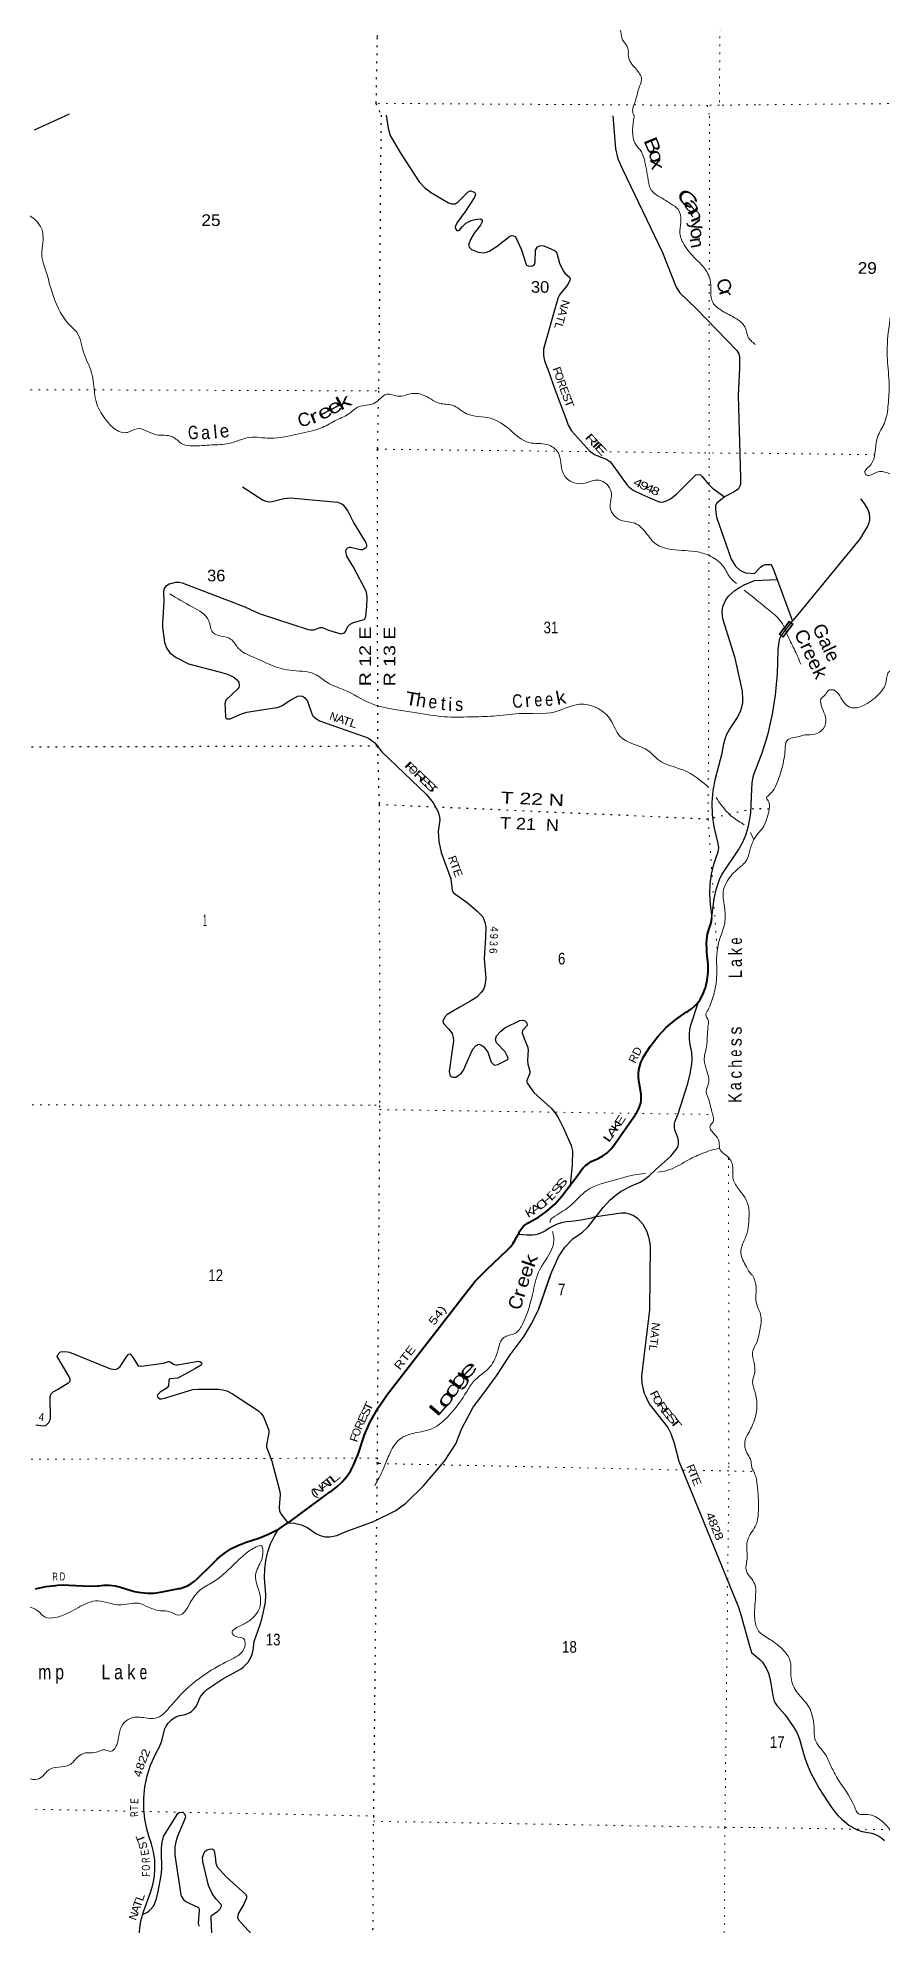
# Model space of a CAD drawing. Header units: feet. Extents: x -252966 to 4, y -183309 to 1368.
# Drawn here: x -73044 to -60389, y -72889 to -44590 of the extents above; entities that cross this region are included whole.
import ezdxf
from ezdxf.enums import TextEntityAlignment as Align

# ---------------------------------------------------------------- set-up
doc = ezdxf.new("R2010")
doc.units = ezdxf.units.FT
doc.header["$LTSCALE"] = 80
doc.header["$PDMODE"] = 32
doc.header["$PDSIZE"] = 40
doc.linetypes.add('DOTTED', pattern=[1.5, 0.3, -1.2])
for name, color, linetype, lineweight in [('26', 7, 'Continuous', 40), ('27', 7, 'Continuous', 13), ('29', 7, 'Continuous', 25), ('30', 7, 'Continuous', 35), ('31', 7, 'Continuous', 13), ('39', 7, 'Continuous', 13), ('41', 7, 'Continuous', 13), ('6', 7, 'DOTTED', 25), ('7', 7, 'DOTTED', 13)]:
    doc.layers.add(name, color=color, linetype=linetype, lineweight=lineweight)

msp = doc.modelspace()

# ---------------------------------------------------------------- linework, layer by layer
at = {"layer": '26'}
for points in [[(-63753.05, -59563.21), (-63624.27, -59427.9), (-63482.05, -59306.78), (-63327.95, -59201.2), (-63295.83, -59182.77), (-63246.15, -59148.38), (-63200.34, -59108.99), (-63158.89, -59065.03), (-63144.29, -59045.88), (-63122.27, -59016.97), (-63090.87, -58965.36), (-63065.03, -58910.74), (-63045.05, -58853.72), (-63039.44, -58834.56), (-63013.21, -58719.18), (-62999.19, -58601.69), (-62997.52, -58483.38), (-63014.75, -58306.83), (-63015.76, -58248.89), (-63019.78, -58176.15), (-63016.17, -58103.4), (-63004.97, -58031.42), (-62986.31, -57961), (-62970.53, -57917.08), (-62960.88, -57888.27), (-62947.72, -57834.97), (-62940.21, -57780.59)], [(-65846.09, -62534.21), (-65837.13, -62517.19), (-65823.17, -62487.54), (-65806.12, -62459.41), (-65786.23, -62433.2), (-65763.7, -62409.23), (-65738.8, -62387.73), (-65711.78, -62368.96), (-65682.95, -62353.12), (-65542.26, -62271.07), (-65415.36, -62181.01), (-65295.9, -62076.06), (-65188.06, -61959.21), (-64948.64, -61641.92), (-64913.84, -61590.43), (-64895.75, -61564.92), (-64864.59, -61528.17), (-64829.76, -61494.87), (-64791.64, -61465.4), (-64750.65, -61440.07), (-64707.23, -61419.17), (-64698.2, -61415.86), (-64634.21, -61387.98), (-64573.48, -61353.56), (-64516.69, -61312.99), (-64488.75, -61287.51), (-64450.57, -61246.04), (-64416.94, -61200.81), (-64085.27, -60731.6), (-64078.38, -60722.23), (-64054.69, -60685.08), (-64035.01, -60645.66), (-64019.56, -60604.4), (-64008.5, -60561.74), (-64001.97, -60518.17), (-64000.02, -60474.15), (-64002.69, -60430.17), (-64002.73, -60429.37), (-64030.68, -60254.77), (-64035.86, -60226.14), (-64041.31, -60171.27), (-64041, -60116.13), (-64034.93, -60061.33), (-64023.16, -60007.46), (-64005.82, -59955.12), (-63983.11, -59904.88), (-63964.81, -59870.39), (-63866.97, -59711.25), (-63753.05, -59563.21)], [(-69298.95, -66857.6), (-69289.27, -66851.16), (-69279.02, -66843.48), (-68654.69, -66387.27), (-68641.88, -66378.66), (-68560.01, -66316.19), (-68485.11, -66245.5), (-68418.02, -66167.37), (-68359.45, -66082.66), (-68310.07, -65992.29), (-68270.4, -65897.25), (-68244.29, -65825.44), (-68146.81, -65538.09), (-68065.34, -65348.97), (-67944.85, -65129.56), (-67802.09, -64923.95), (-66635.01, -63415.19), (-66488.19, -63233.24), (-66309.69, -63052.63), (-66107.48, -62862.66), (-66002.68, -62761.21), (-65995.75, -62754.62), (-65955.59, -62711.52), (-65920.15, -62664.45), (-65889.83, -62613.94), (-65850.41, -62542.4), (-65846.09, -62534.21)], [(-71886.52, -67800.63), (-71804.94, -67818.72), (-71725.7, -67845.25), (-71627.71, -67874.47), (-71594.74, -67883.3), (-71498.78, -67901.87), (-71401.4, -67910.3), (-71303.68, -67908.51), (-71206.68, -67896.52), (-70931.5, -67842.29), (-70911.9, -67837.81), (-70854.91, -67820.54), (-70800.03, -67797.39), (-70747.88, -67768.65), (-70699.02, -67734.6), (-70653.98, -67695.64), (-70431.5, -67475.63), (-70353.27, -67399.62), (-70314.26, -67363.53), (-70230.93, -67297.8), (-70141.18, -67241.13), (-70046.01, -67194.16), (-69946.44, -67157.4), (-69921.35, -67147.16), (-69732.5, -67083.17), (-69576.91, -67021.47), (-69438.76, -66949.16), (-69428.63, -66943.86), (-69298.95, -66857.6)], [(-73079.83, -67842.35), (-72924.2, -67811.4), (-72775.33, -67792.5), (-72748.7, -67789.12), (-72662.61, -67784.15), (-72576.48, -67788.21), (-72366.83, -67802.01), (-72261.23, -67806.59), (-72146.58, -67800.04), (-72136.29, -67798.43), (-72053.11, -67790.43), (-71969.55, -67791.16), (-71886.52, -67800.63)]]:
    msp.add_lwpolyline(points, dxfattribs=at)
at = {"layer": '29'}
for p, q in [((-62303.1, -52727.63), (-61962.46, -52711.36)), ((-62789.42, -55315.66), (-62774.19, -55230.99)), ((-65362.37, -63137.88), (-65238.83, -62866.01)), ((-65362.37, -63137.88), (-65542.09, -63658.21))]:
    msp.add_line(p, q, dxfattribs=at)
for points in [[(-72574.07, -45735.34), (-73096.96, -45973.89)], [(-67825.11, -45750.07), (-67794.97, -45942.92), (-67760.57, -46053.21), (-67600.23, -46333.93), (-67327.07, -46750.06), (-67245.97, -46833.16), (-67159.46, -46903.8), (-66889.7, -47066.48), (-66843.46, -47082.01), (-66820.76, -47082), (-66791.08, -47078.51), (-66745.62, -47049.44), (-66594.5, -46902.41), (-66564.11, -46886.34), (-66551.89, -46886.33), (-66504.36, -46903.76), (-66487.29, -46921.28), (-66485.54, -46938.74), (-66503.7, -46991.72), (-66636.42, -47188.59), (-66759.32, -47359.41), (-66787.59, -47424.43), (-66784.1, -47455.88), (-66756.38, -47483.34), (-66724.74, -47476.84), (-66682.7, -47426.83), (-66626.97, -47372.02), (-66590.3, -47347.56), (-66551.23, -47329.92), (-66487.29, -47316.11), (-66410.47, -47305.63), (-66385.06, -47320.72), (-66382.54, -47347.56), (-66408.49, -47400.85), (-66501.73, -47521.48), (-66560.62, -47616.61), (-66588.51, -47700.03), (-66574.59, -47735.41), (-66541.97, -47763.67), (-66441.9, -47805.29), (-66358.1, -47812.28), (-66317.94, -47805.29), (-66281.28, -47787.82), (-66161.76, -47716.93), (-65968.62, -47565.6), (-65941.71, -47555.46), (-65916.38, -47557.21), (-65888.45, -47571.19), (-65880.33, -47586.95), (-65796.85, -47768.27), (-65726.96, -47990.48), (-65717.35, -48000.97), (-65686.85, -48013.37), (-65630.05, -48007.95), (-65602.12, -47990.48), (-65589.13, -47956.69), (-65584.47, -47776.73), (-65571.58, -47749.39), (-65553.23, -47724.93), (-65518.89, -47708.28), (-65491.26, -47703.97), (-65462.45, -47707.46), (-65400.51, -47735.41), (-65301.82, -47777.34), (-65278.26, -47800.05), (-65263.68, -47820.39), (-65224.51, -47968.04), (-65171.76, -48086.57), (-65143.24, -48121.39), (-65072.68, -48182.85), (-65065.26, -48198.39), (-65068.75, -48226.34), (-65101.93, -48289.02), (-65223.27, -48444.72), (-65244.66, -48485.97), (-65318.81, -48746.4), (-65465.95, -49260.6), (-65466.47, -49355.21), (-65448.49, -49435.3), (-65396.73, -49572.61), (-65292.31, -49875.73), (-65122.24, -50322.23)], [(-64424.26, -45760), (-64386.12, -46256.69), (-64352.05, -46405.88), (-64279.7, -46557.79), (-63679.43, -47810.92), (-63475.6, -48327.65), (-63422.54, -48412.8), (-63176.43, -48646.92), (-62566.79, -49280.24), (-62539.79, -49330.47), (-62529.31, -49375.9), (-62526.8, -49537.84), (-62549.7, -49955.83), (-62510.41, -51187.03), (-62511.86, -51283.7), (-62522.33, -51315.14), (-62543.23, -51351.2), (-62608.96, -51399.65), (-62754.64, -51470.68)], [(-65122.24, -50322.23), (-65094.07, -50396.19), (-65043.39, -50483.67), (-64774.57, -50780.55), (-64700.24, -50837.04), (-64513.39, -50913.65), (-64470.78, -50941.28), (-64439.35, -50976.22), (-64212.38, -51297.68), (-64184.47, -51324.99), (-64143.53, -51356.79), (-64109.36, -51376.58), (-63988.71, -51435.63), (-63758.45, -51538.77), (-63733.83, -51547.05), (-63714.78, -51549.29), (-63686.75, -51550.42), (-63665.45, -51545.93), (-63622.26, -51531.79), (-63562.9, -51500.34), (-63467.99, -51429.86), (-63184.04, -51143.93), (-63141.71, -51137.62), (-63110.71, -51143.93), (-63087.41, -51167.22), (-63004.49, -51272.57), (-62932.62, -51343.1), (-62754.64, -51470.68)], [(-69974.31, -51321.03), (-69664.89, -51521.29), (-69626.48, -51535.26), (-69588.07, -51545.75), (-69532.2, -51542.25), (-69354.08, -51498.46), (-69256.35, -51489.84), (-68554.5, -51552.65), (-68495.13, -51570.2), (-68467.19, -51591.17), (-68397.28, -51685.46), (-68309.78, -51868.74), (-68131.99, -52153.73), (-68118.01, -52192.16), (-68118.89, -52214.87), (-68126.76, -52235.26), (-68156.42, -52258.55), (-68176.51, -52265.54), (-68208.64, -52267.84), (-68355.45, -52234.09), (-68379.03, -52234.09), (-68403.12, -52241.26), (-68428.79, -52265.54), (-68432.27, -52290), (-68416.24, -52361.31), (-68343.35, -52485.74)], [(-62754.64, -51470.68), (-62868.08, -51567.46), (-62885.48, -51601.66), (-62888.97, -51661.06), (-62870.5, -51779.39), (-62651.49, -52405.54), (-62588.68, -52510.14), (-62522.06, -52570.53), (-62483.92, -52594), (-62435.64, -52609.89), (-62302.82, -52623.44)], [(-60689.49, -52051.19), (-60611.85, -51921.89), (-60589.68, -51870.13), (-60573.98, -51823.9), (-60573.05, -51775.84), (-60578.6, -51727.78), (-60594.3, -51681.56), (-60611.85, -51646.44), (-60654.34, -51572.49), (-60708.92, -51500.49)], [(-60689.49, -52051.19), (-60734.27, -52115.95), (-61724.48, -53324.1)], [(-68343.35, -52485.74), (-68314.79, -52534.5), (-68127.91, -52883), (-68115.4, -52931.18), (-68112.77, -52988.83), (-68116.17, -53112.82), (-68133.73, -53264.86), (-68143.34, -53301.55), (-68156.68, -53319.03), (-68318.58, -53364.18), (-68367.68, -53387.16), (-68400.26, -53422.75), (-68434.02, -53488.49), (-68455.86, -53514.7), (-68495.6, -53529.39), (-68684.28, -53474.78), (-68770.13, -53437.83), (-68816.75, -53437.76), (-68913.29, -53469.27), (-68955.19, -53472.77), (-68986.8, -53464.98), (-69721.66, -53226.4), (-69934.71, -53127.98), (-70876.79, -52766.96), (-70929.83, -52756.46), (-70978.71, -52756.46), (-71072.95, -52784.37), (-71128.86, -52819.35), (-71156.54, -52854.95), (-71160.29, -52903.21), (-71157.13, -53042.87), (-71170.76, -53291.06), (-71176, -53353.96), (-71174.3, -53424.84), (-71142.83, -53654.46), (-71111.4, -53745.3), (-71063.25, -53809.87), (-70971.73, -53881.58), (-70785.6, -53975.79), (-70304.82, -54101.88)], [(-62302.82, -52623.44), (-62211.9, -52526.74), (-62179.84, -52500.94), (-62141.3, -52487.33), (-62100.5, -52485.06), (-62066.5, -52487.33), (-62052.9, -52494.13), (-62043.83, -52505.48), (-62012.1, -52575.79), (-61733.91, -53335.61)], [(-62940.21, -57780.59), (-62940.49, -57736.83), (-62962.86, -57584.19), (-62973.57, -57432.12), (-62968.33, -57279.77), (-62947.2, -57128.8), (-62910.4, -56980.86), (-62845.89, -56795.63), (-62839.06, -56733.81), (-62845.23, -56671.93), (-62908.87, -56422.76), (-62932.62, -56240.85), (-62937.23, -56057.46), (-62922.64, -55874.59), (-62889.01, -55694.25), (-62789.42, -55315.66), (-62763.88, -55175.77), (-62743.29, -55103.06), (-62715.21, -55032.9), (-62675.73, -54958.65), (-62557.33, -54781.28), (-62507.23, -54676), (-62480.11, -54562.6), (-62475.58, -54504.4), (-62484.83, -54388.18), (-62593.35, -53891.6), (-62775.31, -53301.94), (-62788.15, -53191.3), (-62777.3, -53117.68), (-62733.1, -53015.44), (-62686.9, -52957.1), (-62598.62, -52879.51), (-62529.65, -52831.79), (-62456.07, -52791.55), (-62303.1, -52727.63)], [(-62311.11, -55634.79), (-62190.04, -55313.27), (-62120.76, -55108.07), (-62093.97, -55002.69), (-62031.16, -54732.79), (-61986.82, -54444.4), (-61957.26, -54126.43), (-61946.17, -53771.48), (-61935.09, -53645.77), (-61922.16, -53597.71), (-61905.53, -53557.03), (-61724.48, -53324.1)], [(-70304.82, -54101.88), (-70199.59, -54129.48), (-70107.5, -54175.09), (-70067.34, -54210.03), (-70032.44, -54250.22), (-70025.44, -54300.88), (-70028.93, -54328.83), (-70047.7, -54352.29), (-70226.7, -54519.51), (-70238.44, -54576.92), (-70237.81, -54641.54), (-70231.45, -54779.58), (-70208.55, -54803.26), (-70161.62, -54800.54), (-69988.81, -54725.7), (-69910.21, -54702.71), (-69529.59, -54639.81), (-69450.74, -54629.85), (-69386.43, -54604.87), (-69263.29, -54520.53), (-69148.98, -54461.61), (-69117.55, -54457.51), (-69079.15, -54461.61), (-69047.72, -54482.57), (-69000.77, -54538.63), (-68939.28, -54726.1), (-68919.48, -54757.93), (-68887.09, -54786.57), (-68849.98, -54812.88), (-68820.33, -54829.2), (-68138.09, -55069.6), (-68089.96, -55093.26), (-68051.04, -55117.5), (-67994.93, -55160.45), (-67973.37, -55184.1), (-67887.46, -55296.24), (-67217.71, -55933.13), (-67120.22, -56061.94), (-67046.89, -56187.73), (-67032.92, -56229.66), (-67024.91, -56269.59), (-67017.21, -56317.02), (-67043.28, -56489.63), (-67034.67, -56638.48), (-66996.84, -56807.16), (-66855.7, -57197.97), (-66833.88, -57375.75), (-66812.06, -57407.57), (-66606.65, -57556.02), (-66460.26, -57683.24), (-66376.45, -57770.59), (-66342.05, -57851.98), (-66327.57, -57917.34), (-66334.36, -58075.83), (-66351.95, -58399.82), (-66327.73, -58691.52), (-66343.28, -58801.37), (-66364.23, -58857.28), (-66404.22, -58907.98), (-66465.5, -58976.08), (-66567.46, -59041.11), (-66719.05, -59126.17), (-66906.51, -59233.48), (-66949.12, -59280.08), (-66973.84, -59335.93), (-66963.08, -59367.43), (-66886.87, -59449.25), (-66833.89, -59517.68), (-66816.43, -59577.08), (-66813.43, -59626.64), (-66834.38, -59770.74), (-66878.07, -60086.92), (-66868.8, -60139.64), (-66861.82, -60150.12), (-66837.38, -60167.59), (-66813.32, -60174.41), (-66778.02, -60171.08), (-66743.1, -60150.12), (-66701.2, -60118.67), (-66663.89, -60069.37), (-66557.87, -59827.2)], [(-62940.21, -57780.59), (-62907.33, -57496), (-62873.18, -57344.5), (-62823.39, -57197.4), (-62786.88, -57129.26), (-62542.62, -56763.56), (-62479.36, -56648.91), (-62428.42, -56528.28), (-62390.38, -56402.98), (-62365.64, -56274.39), (-62358.28, -56208.5), (-62344.71, -55857.79), (-62337.73, -55764.31), (-62321.01, -55672.07), (-62311.11, -55634.79)], [(-64675.61, -62262.7), (-64572.96, -62126.87), (-64465.91, -62011.06), (-64376.68, -61935.32), (-64300.51, -61884.95), (-64145.16, -61804.49), (-64017.66, -61746.44), (-63946.73, -61702.03), (-63883.4, -61652.69), (-63783.63, -61558.65), (-63557.48, -61355.68), (-63514.54, -61310.16), (-63476.59, -61260.41), (-63454.95, -61226.3), (-63448.04, -61201.99), (-63443.14, -61172.36), (-63442.92, -61126.64), (-63446.49, -61101.62), (-63452.65, -61077.12), (-63461.34, -61053.39), (-63479.19, -61016.29), (-63489.2, -60989.03), (-63496.3, -60960.86), (-63500.43, -60932.11), (-63501.52, -60903.08), (-63499.58, -60874.1), (-63492.14, -60835.49), (-63446.29, -60722.95), (-63302.3, -60269.64), (-63264.77, -60124.72), (-63242.59, -59976.67), (-63237.1, -59896.2), (-63243.77, -59806.02), (-63271.48, -59660.15), (-63278.01, -59593.6), (-63277.55, -59526.74), (-63270.1, -59460.29), (-63255.74, -59394.98), (-63144.29, -59045.88)], [(-66557.87, -59827.2), (-66526.05, -59754.51), (-66481.21, -59702.87), (-66432.32, -59678.41), (-66402.37, -59687.64), (-66359, -59720.34), (-66301.39, -59798.86), (-66250.18, -59950.43), (-66212.34, -59985.89), (-66194.88, -59992.88), (-66149.8, -59981.69), (-66008.09, -59914.69), (-65995.84, -59898.54), (-66002.83, -59863.6), (-66041.04, -59794.98), (-66168.25, -59657.96), (-66184.4, -59608.53), (-66167.02, -59555.99), (-66104.09, -59482.74), (-66045.76, -59433.17), (-65817.76, -59322.01), (-65774.23, -59317.25), (-65749.67, -59325.5), (-65730.46, -59342.97), (-65714.75, -59360.44), (-65709.54, -59396.75), (-65781.1, -59475.75), (-65786.81, -59509.26), (-65754.14, -59592.99), (-65703.15, -59714.57), (-65693.8, -59765.76), (-65703.62, -59918.48), (-65697.29, -59978.91), (-65669.36, -60083.73), (-65670.11, -60114.16), (-65714.75, -60223.5), (-65714.75, -60247.96), (-65707, -60268.36), (-65607.83, -60405.59), (-65349.86, -60635.82), (-65293.14, -60703.18), (-65245.1, -60779.08), (-65167.21, -60936.17), (-65049.56, -61198.38), (-65030.45, -61277.04), (-65036.89, -61487), (-65063.33, -61793.91)], [(-64675.61, -62262.7), (-64300.55, -62208.19), (-64237.7, -62208.19), (-64160.88, -62229.16), (-64105.01, -62253.62), (-64055.44, -62289.55), (-63975.81, -62379.41), (-63915.76, -62486.46), (-63885.02, -62585.56), (-63866.1, -62698.01), (-63876.91, -63659.68), (-63995.02, -64654.11), (-63990.81, -64762.04), (-63970.58, -64856.77), (-63956.36, -64908.74), (-63938.42, -64953.6), (-63905.91, -65022.01), (-63869.31, -65083.89), (-63827.75, -65138.7), (-63599.27, -65424.93), (-63555.05, -65513.67), (-63505.37, -65660.15), (-63435.23, -65931.53), (-62542.41, -68120.32), (-62504.47, -68251.81), (-62388.77, -68665.41), (-62347.33, -68800.42)], [(-69298.95, -66857.6), (-69196.33, -66859.78), (-69092, -66883.4), (-68994.86, -66928.19), (-68876.63, -67015.31), (-68811.31, -67047.29), (-68740.78, -67064.99), (-68668.1, -67067.64), (-68562.02, -67043.33), (-68434.96, -66989.19), (-68010.53, -66835.56), (-67679.4, -66669.36), (-67528.66, -66561.23), (-67265.1, -66300.83), (-66946.53, -65932.16), (-66780.02, -65669.26), (-66690.15, -65442.95), (-66518.99, -65120.57), (-66391.24, -64953.59), (-66171.66, -64653.14), (-65966.4, -64335.47), (-65756.87, -64056.25), (-65639.05, -63862.86), (-65542.09, -63658.21), (-65362.37, -63137.88), (-65238.83, -62866.01), (-65145.4, -62720.94), (-65023.86, -62598.48), (-64882.78, -62499.85), (-64793.41, -62415.86), (-64675.61, -62262.7)], [(-64675.61, -62262.7), (-64746.89, -62285.07), (-64898.23, -62319.67), (-65052.36, -62338.27), (-65127.31, -62344.89), (-65194.18, -62358.33), (-65259.27, -62378.69), (-65321.88, -62405.73), (-65381.31, -62439.17), (-65436.93, -62478.65), (-65462.99, -62494.36), (-65543.01, -62528.3), (-65585.24, -62538.82), (-65628.34, -62544.86), (-65715.25, -62543.33), (-65846.09, -62534.21)], [(-73074.54, -65384.23), (-72957.6, -65402.2), (-72924.32, -65397.69), (-72901.9, -65377.5), (-72878.5, -65349.43), (-72859.31, -65312.45), (-72851.9, -65276), (-72859.66, -64968.74), (-72848.5, -64928.12), (-72814.46, -64893.36), (-72746.89, -64857.42), (-72577.43, -64752.23), (-72558.33, -64731.29), (-72558.33, -64701.13), (-72576.14, -64656.26), (-72754.6, -64363.68), (-72739.13, -64324.22), (-72703.05, -64293.34), (-72633.66, -64286.53), (-72570.82, -64298.38), (-71952.05, -64547.79), (-71882.22, -64554.14), (-71844.55, -64539.06), (-71810.1, -64512.78), (-71713.06, -64366.13), (-71682.58, -64327.99), (-71659.33, -64319.77), (-71612.78, -64383.4), (-71547.93, -64484.89), (-71530.98, -64499.49), (-71501.78, -64505.14), (-71415.64, -64497.93), (-71236.2, -64473)], [(-71236.2, -64473), (-71157.53, -64462.07), (-71085.62, -64435.56), (-71071.44, -64435.41), (-71053.55, -64444.83), (-71001.16, -64480.93), (-70977.28, -64486.29), (-70951.85, -64486.29), (-70638.99, -64432.33), (-70612.85, -64437.29), (-70601.55, -64448.6), (-70590.25, -64459.91), (-70585.55, -64473.1), (-70596.5, -64490), (-70688.21, -64546.64), (-70943.52, -64688.43), (-71057.63, -64695.25), (-71073.33, -64706.79), (-71081.81, -64719.99), (-71085.57, -64802.91), (-71104.67, -64833.53), (-71210.33, -64898.27), (-71251.31, -64934.83), (-71256.01, -64953.67), (-71245.85, -64970.5)], [(-71245.85, -64970.5), (-71213.64, -64995.13), (-71191.98, -64997.02), (-71143.57, -64987.75), (-70784.24, -64874.52), (-70717.91, -64858.72), (-70642.05, -64851.9), (-70336.01, -64851.91), (-70271.03, -64859.44), (-70211.03, -64877.04), (-70125.07, -64919.75), (-69737.11, -65176.05), (-69695.75, -65215.17), (-69663.66, -65264.62), (-69591.15, -65441.77), (-69583.61, -65466.27), (-69583.45, -65500.23), (-69613.75, -65690.54), (-69613.75, -65720.69), (-69605.65, -65744.29), (-69534.14, -65931.7), (-69414.12, -66384.05), (-69410.22, -66430.59), (-69426.82, -66620.63), (-69423.53, -66674.28), (-69402.02, -66722.41), (-69298.95, -66857.6)], [(-71474.09, -72729.83), (-71353.53, -72400.09), (-71318.99, -72281.04), (-71297.08, -72159.04), (-71288.05, -72035.42), (-71291.98, -71911.53), (-71308.85, -71788.73), (-71338.46, -71668.37), (-71379.34, -71554.49), (-71411.65, -71443.56), (-71439.89, -71297.14), (-71452.67, -71148.57), (-71454.05, -70981.13), (-71437.93, -70814.47), (-71404.47, -70650.41), (-71354.04, -70490.75), (-71270.66, -70305), (-71226.87, -70223.48), (-71191.84, -70137.84), (-71140.56, -69945.59), (-71126.73, -69914.22), (-71089.64, -69856.65), (-71041.4, -69808.06), (-70984.1, -69770.55), (-70920.27, -69745.78), (-70852.21, -69734.8), (-70793.87, -69714.21), (-70766.63, -69699.47), (-70741.08, -69681.95), (-70696.16, -69639.42), (-70677.27, -69614.86), (-70647.69, -69560.53), (-70619.41, -69489.43), (-70598.77, -69453.39), (-70546.78, -69388.76), (-70509.33, -69355.54), (-70268.24, -69192.05), (-69995.66, -69043.26), (-69959.61, -69016.06), (-69890.45, -68942.54), (-69848.96, -68876.23), (-69833.64, -68840.18), (-69814.67, -68764.3), (-69800.05, -68634.83), (-69711.53, -68380.58), (-69684.31, -68302.07), (-69632.5, -68051.98), (-69627.58, -67932.48), (-69646.26, -67682.05), (-69643.59, -67550.53), (-69627.17, -67420.01), (-69597.21, -67291.92), (-69554.02, -67167.66), (-69498.08, -67048.6), (-69438.76, -66949.16)], [(-62347.33, -68800.42), (-62222.37, -68902.83), (-62185.42, -68943.51), (-62130, -69032.24), (-62093.98, -69109.89), (-62067.19, -69202.32), (-62030.24, -69450.04), (-62007.15, -69527.69), (-61990.52, -69564.66), (-61967.43, -69594.24), (-61849.19, -69727.34), (-61723.56, -69908.51), (-61675.53, -69988.01), (-61653.36, -70032.38), (-61627.49, -70100.77), (-61557.29, -70348.49), (-61517.57, -70463.12), (-61461.22, -70599.91), (-61335.6, -70836.54), (-61158.24, -71106.45), (-61082.49, -71209.98), (-61047.4, -71246.95), (-61000.28, -71295.02), (-60891.16, -71386.81), (-60776.52, -71455.56)], [(-71187.36, -71734.31), (-71180.87, -71643.44), (-71158.32, -71559.09), (-71131.9, -71505.87), (-70945.45, -71215.65), (-70922.69, -71197.54), (-70885.19, -71191.15), (-70860.54, -71205.08), (-70847.52, -71217.53), (-70836.22, -71245.8), (-70832.45, -71270.3), (-70849.69, -71316.96), (-70955.95, -71569.62), (-70975.59, -71639.67), (-70988.77, -71711.28), (-70991.99, -71837.77), (-70898.37, -72433.05), (-70885.12, -72466.73), (-70862.58, -72500.89), (-70824.92, -72531.04), (-70764.22, -72563.81), (-70637.6, -72620.87), (-70629.06, -72634.69), (-70625.29, -72657.31), (-70632.76, -72732.79), (-70638.47, -72855.19), (-70631.47, -72904.71)], [(-60776.52, -71455.56), (-60691.68, -71482.08), (-60543.2, -71509.3), (-60487.67, -71527.44), (-60437.8, -71554.66), (-60392.46, -71584.15), (-60353.86, -71617.9)], [(-71474.09, -72729.83), (-71409.69, -72698.79), (-71378.46, -72679.77), (-71353.19, -72653.56), (-71314.69, -72607.78), (-71301.11, -72586.69), (-71289.16, -72555.56), (-71266.56, -72487.72), (-71238.31, -72384.07), (-71200.64, -72169.23), (-71190.31, -72101.1), (-71183.69, -72033.55), (-71190.71, -71781.23), (-71187.36, -71734.31)], [(-70429.42, -73134.1), (-70444.21, -72769.41), (-70438.84, -72744), (-70426.6, -72730.8), (-70346.76, -72676.74), (-70310.78, -72640.35), (-70294.76, -72613.96), (-70290.06, -72597), (-70291.37, -72584.38), (-70376.18, -72493.03), (-70430.36, -72410.43), (-70483.83, -72293.9), (-70570.66, -71932.68), (-70573.49, -71871.45), (-70562.19, -71829.99), (-70539.59, -71784.76), (-70503.87, -71758.27), (-70471.79, -71747.07), (-70429.88, -71743.74), (-70416.24, -71750.86), (-70400.23, -71769.69), (-70386.93, -71861.38), (-70377.63, -71958.14), (-70353.73, -72015.07), (-70218.42, -72164.03), (-69928, -72429.81), (-69916.22, -72451.89), (-69916.22, -72482.04), (-69954.96, -72573.95), (-70040.51, -72719.5), (-70049.65, -72766.55), (-70036.75, -72806.18), (-69992.9, -72856.11), (-69839.44, -73020.92)], [(-71474.09, -72729.83), (-71502.97, -72828.87), (-71521.33, -72930.39), (-71528.99, -73033.27), (-71525.85, -73136.38), (-71505.36, -73268.31), (-71423.24, -73651.22), (-71415.47, -73735.69), (-71416.57, -73820.5), (-71429.08, -73919.54), (-71445.38, -73959.51), (-71461.9, -73981.4), (-71546.28, -74057.58), (-71651.83, -74152.86)]]:
    msp.add_lwpolyline(points, dxfattribs=at)
at = {"layer": '31'}
for p, q in [((-61933.56, -53533.23), (-61781.13, -53335.07)), ((-61781.13, -53335.07), (-61721.68, -53380.8))]:
    msp.add_line(p, q, dxfattribs=at)
msp.add_lwpolyline([(-61721.68, -53380.8), (-61874.11, -53578.96), (-61933.56, -53533.23)], dxfattribs=at)
msp.add_lwpolyline([(-61922.33, -53531.76), (-61779.66, -53346.29), (-61732.9, -53382.26), (-61875.57, -53567.73)], close=True, dxfattribs=at)
at = {"layer": '39'}
for p, q in [((-64105.11, -45749.11), (-64106.86, -45765.08)), ((-62304.45, -52993.31), (-62459.23, -52870.91)), ((-62360.68, -56504.41), (-62315.3, -56613.49))]:
    msp.add_line(p, q, dxfattribs=at)
for points in [[(-78136.53, -37247.02), (-77698.54, -37269.62), (-77220.28, -37149.84), (-76958.22, -36825.47), (-76768.77, -36655.09), (-76635.92, -36644.98), (-76372.03, -36749.58), (-75905.97, -36778.65), (-75504.45, -36681.9), (-75425.24, -36626.68), (-75333.41, -36533.39), (-75077.62, -36502.95), (-74573.93, -36570.84), (-74247.16, -36638.11), (-74149.89, -36724.14), (-74071.43, -36721.28), (-73955.07, -36600.16), (-73826.07, -36577.9), (-73673.87, -36620.44), (-73392.53, -36769.61), (-73107.13, -36777.87), (-72916.83, -36688.05), (-72775.74, -36663.97), (-72490.52, -36684.31), (-72122.24, -36661.58), (-71759.65, -36475.64), (-71420.71, -36396.08), (-71112.18, -36473.16), (-70950.75, -36572.22), (-70869.03, -36760.72), (-70680.68, -36944.76), (-70433.86, -37117.59), (-70116.42, -37551.25), (-69849.58, -37730.41), (-69559.76, -37988.46), (-69410.39, -38226.3), (-69383.18, -38430.1), (-69265.86, -38520.45), (-68986.38, -38520.57), (-68738.05, -38310.78), (-68580.61, -38129.85), (-68443.39, -38095.64), (-68220.17, -38231.87), (-68131.98, -38529.21), (-68134.4, -38696.33), (-67989.34, -38954.24), (-67916.8, -39221.15), (-67768.39, -39386.47), (-67534.65, -39490.63), (-67264.49, -39718.18), (-67120.31, -40036.49), (-67039.2, -40267.28), (-66872.41, -40412.73), (-66698.28, -40467.68), (-66587.08, -40563.98), (-66520.3, -40812.67), (-66333.76, -41260.51), (-66305.47, -41389.81), (-66226.49, -41489.66), (-66235.02, -41662.73), (-66190.45, -41778.18), (-65985, -42030.95), (-65753.09, -42261.95), (-65485.27, -42372.66), (-65312.3, -42508.14), (-65203.57, -42636.63), (-64999.4, -42700.07), (-64861.51, -42758.51), (-64735.95, -42973.84), (-64567.93, -43312.65), (-64493.32, -43575.56), (-64547.39, -43838.57), (-64567.06, -44085.98), (-64525.08, -44241.67), (-64398.26, -44370.43), (-64305.61, -44498.68), (-64279.22, -44619.9), (-64200.58, -44743.91), (-64192.34, -44868.89), (-64088.36, -45047.66), (-63994.29, -45216.2), (-64038.48, -45352.49), (-64087.4, -45537.04), (-64129.73, -45683.42), (-64112.14, -45760.71)], [(-64108.26, -45777.77), (-64129.19, -45968.56), (-64080.95, -46192), (-63998.58, -46298.65), (-63958.19, -46401.96), (-63896.08, -46723.37), (-63845.84, -46880.37), (-63707.23, -46984.97), (-63554.56, -47079.49), (-63448.09, -47161.97), (-63407.89, -47355.21), (-63421.93, -47524.33), (-63355.62, -47697.42), (-63186.87, -47904.68), (-63040.22, -48061.62), (-62961.85, -48252.82), (-62929.67, -48554.78), (-62758.92, -48701.64), (-62570.09, -48806.21), (-62447.55, -48924.91), (-62401.33, -49069.83), (-62293.66, -49186.67)], [(-59665.33, -45773.06), (-59642.33, -45955.32), (-59636.24, -46196.81), (-59606.39, -46476.72), (-59671.63, -46611.03), (-59772.54, -46692.75), (-59819.61, -46811.1), (-59858.62, -46925.49), (-59921.41, -47003.48), (-59960.66, -47148.05), (-59983.75, -47276.64), (-60042.57, -47360.7), (-60123.24, -47418.43), (-60124.01, -47515.01), (-60123.37, -47686.04), (-60168.4, -47800.38), (-60205.23, -47892.65), (-60226.92, -48097.72), (-60249.6, -48176.01), (-60246.93, -48343.04), (-60307.19, -49109.17), (-60311.62, -49412.96), (-60284.59, -49793.44), (-60298.98, -50089.11), (-60355.34, -50366.34), (-60459.27, -50574.8), (-60490.78, -50753.63), (-60509.93, -50892.32), (-60589.17, -51022.5), (-60648.06, -51114.6), (-60620.25, -51147.01), (-60469.5, -51101.88), (-60311.19, -51115.17), (-60155.6, -51216.96), (-60038.62, -51382.84), (-60029.78, -51531.8), (-59946.5, -51649.14), (-59722.42, -51962.72), (-59565.69, -52173.17), (-59534.89, -52334.37), (-59600.23, -52480.75), (-59746.11, -52668.77), (-59859.5, -52806.74), (-59898.56, -52927.16), (-59822.72, -52972.01), (-59688.77, -53021.32), (-59565.54, -53159.08), (-59420.59, -53337.25), (-59445.65, -53461.81), (-59583.7, -53674.03), (-59771.52, -53841.61), (-59988.86, -53938.54), (-60064.73, -53897.72), (-60116.49, -53851.04), (-60170.85, -53878.8), (-60189.57, -53963.16), (-60212.43, -54063.59), (-60280.82, -54089.22), (-60315.45, -54157.37), (-60344.65, -54297.99), (-60423.78, -54414.08), (-60647.76, -54589.43), (-60846.63, -54634.19), (-60946.42, -54575.08), (-61121.23, -54368.51), (-61167.53, -54365.38), (-61188.85, -54372.49), (-61200.69, -54381.96), (-61254.24, -54452), (-61306.8, -54505.92), (-61307.37, -54576.34), (-61262.28, -54705.46), (-61233.23, -54834.45), (-61296.53, -54976.82), (-61437.38, -55038.12), (-61569.78, -55045.16), (-61632.12, -55066.81), (-61734.52, -55084.14), (-61815.08, -55127.79), (-61844.24, -55264.39), (-61892.6, -55543.69), (-61995.1, -55824.6), (-62074.17, -55932.64), (-62120.72, -55986.61), (-62089.14, -56049.23), (-62090.29, -56194.09), (-62121.29, -56308.54), (-62182.48, -56438.86), (-62229.05, -56494.84), (-62312.33, -56609.27)], [(-72860.5, -48315.42), (-72910.75, -48116.15), (-72981.08, -47870.58), (-72967.05, -47653.14), (-72989.17, -47447.81), (-73141.85, -47272.76), (-73282.48, -47144), (-73330.7, -47025.25), (-73503.45, -46993.15), (-73905.19, -46926.97), (-74298.9, -46858.77), (-74614.26, -46792.53), (-74725.54, -46739.02)], [(-62570.42, -52773.83), (-62655.95, -52697.8), (-62768.46, -52518.69), (-62955.28, -52365.81), (-63154.15, -52299.5), (-63539.81, -52261.49), (-63778.85, -52181.11), (-63929.53, -52012.09), (-64094.25, -51869.26), (-64303.16, -51825.1), (-64463.88, -51642), (-64449.85, -51396.38), (-64632.66, -51223.36), (-64873.69, -51273.84), (-65046.44, -51247.78), (-65170.99, -51119.01), (-65247.36, -50807.01), (-65406.06, -50690.35), (-65683.26, -50660.32), (-65966.51, -50469.24), (-66261.8, -50294.28), (-66617.35, -50226.06), (-66834.3, -50099.36), (-67019.1, -50071.29), (-67276.22, -49942.61), (-67463.03, -49928.63), (-67627.73, -49964.98), (-67818.56, -49934.9), (-67991.29, -50065.86), (-68238.35, -50124.4), (-68368.9, -50219.11), (-68563.72, -50319.89), (-68778.63, -50432.76), (-69130.14, -50527.61), (-69566, -50594.32), (-69869.31, -50582.43), (-70182.65, -50673.22), (-70441.77, -50695.53), (-70716.95, -50709.79), (-70887.69, -50673.66), (-71026.3, -50571.08), (-71271.36, -50541.03), (-71560.62, -50452.64), (-71697.2, -50507.08), (-71877.99, -50462.9), (-72014.59, -50328.1), (-72159.25, -50078.55), (-72237.65, -49609.53), (-72358.21, -49305.61), (-72458.68, -49005.7), (-72559.13, -48903.09), (-72723.87, -48671.68), (-72860.5, -48315.42)], [(-71065.59, -52926.5), (-70722.65, -53127.66), (-70481.59, -53330.85), (-70419.3, -53507.97), (-70154.14, -53604.44), (-70033.6, -53747.3), (-69822.68, -53871.99), (-69268.26, -54072.96), (-68894.64, -54129.09), (-68701.8, -54257.82), (-68446.68, -54370.4), (-68058.98, -54567.45), (-67426.24, -54701.93), (-66950.18, -54770.08), (-66566.53, -54771.85), (-66215.01, -54759.55), (-65831.36, -54723.07), (-65289.03, -54694.55), (-64927.49, -54583.59), (-64644.26, -54647.84), (-64459.44, -54816.83), (-64320.81, -55062.36), (-63888.92, -55285.55), (-63734.23, -55422.35), (-63362.61, -55573.11), (-62995.86, -55821.8)], [(-62304.45, -52993.31), (-62072.24, -53182.17), (-61893.2, -53360.6), (-61819.59, -53519.22)], [(-61821.44, -53515.28), (-61761.12, -53645.31), (-61658.6, -53863.4), (-61609.42, -53982.49)], [(-62878.22, -55980.72), (-62792.08, -56104.24), (-62627.35, -56277.27), (-62455.95, -56387.98)], [(-62312.18, -56608.89), (-62374.19, -56776.38), (-62424.39, -56927.41), (-62550.92, -57050.29), (-62705.56, -57225.54), (-62765.8, -57364.49), (-62753.72, -57618.15), (-62749.67, -57867.78), (-62831.99, -58127.54), (-62870.12, -58393.31), (-62870.08, -58679.18), (-62914.23, -58936.9), (-62996.51, -59166.28)], [(-62996.51, -59166.28), (-63032.7, -59245), (-63002.57, -59305.37), (-63000.54, -59424.15), (-63022.6, -59716.08), (-63056.72, -59917.42), (-63020.54, -60068.39), (-62992.4, -60265.67), (-63026.53, -60390.51), (-62998.39, -60483.1), (-62940.11, -60698.48), (-62932.06, -60857.51), (-62968.21, -60903.84), (-62950.12, -60974.29), (-62899.9, -61030.63), (-62833.59, -61147.35), (-62817.51, -61262.1), (-62733.14, -61340.56), (-62634.69, -61481.42), (-62626.63, -61676.7), (-62548.27, -61843.75), (-62455.86, -61964.48), (-62389.55, -62137.57), (-62389.52, -62344.94), (-62411.6, -62506.01), (-62481.88, -62677.17), (-62505.96, -62812.07), (-62423.58, -63015.36), (-62350.69, -63127.41), (-62332.17, -63142.01)], [(-62831.61, -61238.35), (-63092.69, -61318.64), (-63319.65, -61429.51), (-63614.91, -61572.63), (-63753.94, -61599.72)], [(-63935.09, -61615.14), (-64056.8, -61631.3), (-64408.31, -61718.08), (-64814.03, -61871.34), (-65065.08, -62103.02), (-65294.05, -62258.18), (-65366.35, -62348.82), (-65365.94, -62350.39)], [(-65329.69, -62489.58), (-65318.12, -62534.01), (-65322.11, -62699.09), (-65520.92, -63059.58), (-65617.3, -63369.68), (-65777.92, -63875.1), (-65894.41, -64016.09), (-66059.11, -64074.58), (-66145.46, -64257.84), (-66267.95, -64517.62), (-66512.98, -64737.21), (-66623.43, -64900.35), (-66832.29, -65190.39), (-67155.65, -65450.29), (-67386.64, -65506.81), (-67619.63, -65601.58), (-67780.29, -65839.24), (-67862.62, -66040.61), (-67993.15, -66298.38)], [(-62338.15, -65402.45), (-62295.27, -65283.01), (-62267.69, -65094.09), (-62294.22, -64900.73), (-62332.39, -64741.4), (-62299.83, -64598.88), (-62308.71, -64455.95), (-62332.39, -64302.1), (-62270.18, -64150.41), (-62216.34, -63937.55), (-62210.71, -63734.37), (-62257.86, -63613.29), (-62282.82, -63474.27), (-62279.51, -63311.31), (-62332.17, -63142.01)], [(-62338.15, -65402.45), (-62385.09, -65493.59), (-62445.33, -65636.57), (-62417.18, -65807.67), (-62364.95, -65902.26), (-62347.49, -65988.48), (-62339.78, -66039.67)], [(-62342.56, -66990.67), (-62277.96, -66880.72), (-62246.53, -66711.95), (-62257.5, -66327.56), (-62284.25, -66162.37), (-62340.63, -66034.05)], [(-62342.56, -66990.67), (-62378.85, -67049.8), (-62417, -67170.62), (-62414.96, -67398.11), (-62424.98, -67579.3), (-62362.79, -67674.43), (-62344.3, -67695.52)], [(-74845.68, -69286.16), (-74966.82, -69193.74), (-75017.05, -69077.01), (-74982.92, -68919.96), (-74802.18, -68656.11), (-74555.14, -68452.62), (-74316.13, -68335.71), (-74137.36, -68343.65), (-73902.33, -68415.97), (-73657.29, -68365.49), (-73414.25, -68242.53), (-73183.27, -68121.59), (-73050.7, -68167.81), (-72932.17, -68270.41), (-72775.5, -68274.34), (-72598.74, -68211.82), (-72333.62, -68072.74), (-72178.96, -68026.34), (-72032.32, -68044.37), (-71789.27, -68084.48), (-71634.61, -68062.23), (-71534.18, -68060.16), (-71385.53, -68120.46), (-71178.63, -68174.69), (-71080.2, -68182.68), (-70931.55, -68240.97), (-70758.84, -68051.62), (-70620.26, -67870.34), (-70421.42, -67745.4), (-70120.16, -67493.56), (-69937.39, -67324.33), (-69768.68, -67215.51), (-69692.35, -67201.37), (-69670.25, -67275.85), (-69692.32, -67414.77), (-69778.67, -67638.29), (-69760.57, -67779.21), (-69716.36, -67924.13), (-69718.34, -68123.44), (-69866.96, -68318.81), (-70009.56, -68399.43), (-70132.07, -68506.21), (-70075.82, -68560.53), (-69959.32, -68590.65), (-69937.21, -68675.19), (-69993.44, -68806.09), (-70146.08, -68902.82), (-70473.47, -69086.23), (-70786.79, -69319.96), (-71078, -69630.17), (-71244.7, -69773.22), (-71403.38, -69783.38), (-71622.33, -69775.47), (-71746.86, -69850.04), (-71819.15, -69997.05), (-71873.35, -70210.48), (-71951.68, -70283), (-72032.03, -70260.91), (-72188.7, -70299.26), (-72329.31, -70305.39), (-72433.75, -70355.78), (-72566.3, -70484.71), (-72735.03, -70517.03), (-72879.64, -70559.4), (-72964, -70648.03), (-73050.36, -70700.43), (-73190.97, -70682.4), (-73514.39, -70509.47), (-73701.2, -70445.16), (-73902.08, -70334.56), (-74175.3, -70026.71), (-74327.98, -69815.42), (-74358.13, -69680.56), (-74470.63, -69551.78), (-74653.44, -69404.93), (-74845.68, -69286.16)], [(-58566.16, -74138.44), (-58621.21, -73749.69), (-58612.11, -73614.95), (-58639.66, -73298.85), (-58797.32, -72953.58), (-58950.92, -72853.81), (-59078.41, -72748.21), (-59195.38, -72580.31), (-59310.77, -72466.76), (-59702.4, -72041.23), (-59843.94, -71937.53), (-60400.49, -71323.62), (-60604.26, -71227.5), (-60742.53, -71216.38), (-60805.84, -71109.26), (-61059.13, -70686.8), (-61151.95, -70509.03), (-61238.78, -70333.32), (-61397.29, -70094.68), (-61409.97, -69925.57), (-61517.42, -69570.63), (-61678.32, -69380.26), (-61758.68, -69148.26), (-61763.09, -68947.02), (-61909.7, -68724.57), (-62063.17, -68608.71), (-62236.62, -68482.64), (-62302.67, -68216.54), (-62293.28, -68045.59), (-62284.01, -67888.72), (-62289.53, -67803.14), (-62344.3, -67695.52)]]:
    msp.add_spline(points, degree=3, dxfattribs=at)
at = {"layer": '6'}
for p, q in [((-67899.88, -45751.36), (-67937.15, -49885.95)), ((-67937.15, -49885.97), (-67957.05, -50758.39)), ((-62085.41, -56154.58), (-62312.52, -56148.54))]:
    msp.add_line(p, q, dxfattribs=at)
for points in [[(-67855.68, -24434.23), (-67880.26, -28634.79), (-67886.77, -29661.6), (-67917.01, -33954.88), (-67914.56, -34897.41), (-67941.5, -39261.06), (-67931.45, -40233.9), (-67960.22, -44585.44), (-67976.92, -45571.13), (-67900.53, -45749.84)], [(-67957.05, -50758.39), (-67954.45, -55211.61), (-67928.22, -56087.34), (-67921.59, -60596.93), (-67959.79, -65957.94)], [(-67954.45, -55211.61), (-73293.46, -55225.04), (-78634.47, -55262.62), (-84158.28, -55233.89)], [(-62312.52, -56148.54), (-62996.94, -56305.69), (-67928.22, -56087.34)], [(-67959.79, -65957.94), (-68014.59, -71250.89), (-68047.3, -76483.44), (-68050.04, -76557.74), (-68081.47, -81890.75), (-68106.87, -87211.68)]]:
    msp.add_lwpolyline(points, dxfattribs=at)
msp.add_point((-67959.79, -65957.94), dxfattribs=at)
at = {"layer": '7'}
for p, q in [((-62782.4, -40249.86), (-62829.64, -45600)), ((-63014.64, -45601.28), (-62978.13, -45764.07)), ((-59691.83, -45572.2), (-62283.48, -45595.01)), ((-67957.05, -50758.39), (-64726.97, -50795.63)), ((-60497.9, -50841.36), (-62297.85, -50818.13)), ((-63344.29, -66063.76), (-67955.39, -65966.35)), ((-71485.22, -71181.93), (-68014.59, -71250.89)), ((-60260.58, -71456.77), (-62354.54, -71421.67))]:
    msp.add_line(p, q, dxfattribs=at)
for points in [[(-62283.48, -45595.01), (-62829.64, -45600), (-63000.6, -45603.51), (-67976.54, -45574.01)], [(-62977.79, -45765.59), (-62982.33, -50891.96), (-62996.94, -56305.69), (-62860.33, -58298.27)], [(-84112.8, -49816.31), (-78570.91, -49849.06), (-73272.07, -49865.86), (-67935.07, -49884.64)], [(-64592.6, -50797.18), (-63053.89, -50814.92), (-62297.85, -50818.13)], [(-84148.47, -60520.78), (-78563.46, -60581.48), (-73248.55, -60590.21), (-67995.89, -60594.19), (-67921.59, -60596.93)], [(-67922.69, -60659.86), (-64098.92, -60716.22), (-62933.29, -60733.39)], [(-62692.12, -61390.34), (-62685.58, -66003.32), (-62745.86, -71420.71), (-62777.29, -76707.42), (-62805.99, -81901.71), (-62820.06, -87304.88)], [(-67957.05, -65883.64), (-73231.8, -65901.83), (-78544.7, -65891.08), (-81752.33, -65798.15)], [(-62339.85, -66083.73), (-62688.32, -66077.62), (-63126.87, -66068.36)], [(-75994.72, -71176.99), (-73317.45, -71145.52), (-71718.12, -71177.3)], [(-68014.58, -71329.41), (-62745.86, -71420.71), (-62354.54, -71421.67)]]:
    msp.add_lwpolyline(points, dxfattribs=at)

# ---------------------------------------------------------------- texts
at = {"layer": '27'}
for s, rotation, width, p in [('RD', 63.67, 1.05, (-64089.95, -59975.06)), ('54)', 52.277, 1.35, (-67104.27, -63904.16)), ('RTE', 52.277, 1.25, (-67618.97, -64572.82))]:
    msp.add_text(s, height=120, rotation=rotation, dxfattribs=dict(at, width=width)).set_placement(p)
for s, rotation, width, p in [('K', 55.175, 1.4, (-64322.31, -60934.23)), ('E', 56.91, 1.45, (-64266.8, -60853.11)), ('L', 55.175, 1.7, (-64443.92, -61101.2)), ('A', 55.175, 1.5, (-64386.33, -61023.61)), ('S', 49.963, 1.65, (-65149.23, -61802.62)), ('H', 40.3, 1.45, (-65369.66, -62055.64)), ('S', 50.963, 1.6, (-65216.49, -61882.8)), ('K', 30.251, 1.3, (-65637.31, -62250.14)), ('A', 35.363, 1.55, (-65550.17, -62191.32)), ('C', 35.363, 1.4, (-65461.76, -62130.22)), ('T', 65.226, 1.4, (-68035.28, -65133.99)), ('R', 66.694, 1.1, (-68168.31, -65411.05)), ('E', 66.694, 1.2, (-68121.39, -65309.6)), ('S', 61.226, 1.3, (-68075.34, -65221.54)), ('F', 71.261, 1.15, (-68242.06, -65601.49)), ('O', 71.261, 0.95, (-68210.43, -65514.09)), ('T', 37.345, 1.75, (-68645.57, -66293.1)), ('L', 38.344, 1.8, (-68559.19, -66222.93)), ('(', 36.156, 1.3, (-68875.87, -66462.2)), ('N', 36.156, 1.4, (-68806.08, -66411.2)), ('A', 36.156, 1.55, (-68713, -66343.18)), ('R', 4.256, 0.7, (-72779.28, -67721.58)), ('D', 1.207, 0.65, (-72673.41, -67718.09))]:
    msp.add_text(s, height=120, rotation=rotation, dxfattribs=dict(at, width=width)).set_placement(p, align=Align.CENTER)
msp.add_text('E', height=120, rotation=45.296, dxfattribs=at).set_placement((-65310.29, -61992.99), align=Align.CENTER)
at = {"layer": '30'}
for rotation, width, p in [(254.107, 1.1, (-65183.15, -48508.5)), (263.227, 1.05, (-63835.59, -63846.02))]:
    msp.add_text('NATL', height=120, rotation=rotation, dxfattribs=dict(at, width=width)).set_placement(p)
for s, rotation, width, p in [('F', 289.008, 1.15, (-65313.31, -49600.54)), ('E', 290.852, 1.1, (-65207.5, -49901.75)), ('S', 290.852, 1.1, (-65169.16, -50002.41)), ('T', 290.852, 1.3, (-65134.68, -50092.65)), ('R', 312.16, 1.6, (-64790.22, -50654.58)), ('T', 312.16, 1.95, (-64719.59, -50731.05)), ('E', 312.706, 1.75, (-64647.2, -50803.83)), ('4', 334.353, 1.4, (-64074.56, -51317.43)), ('9', 333.013, 1.45, (-63983.09, -51359.87)), ('4', 335.871, 1.35, (-63899.26, -51398.99)), ('8', 335.871, 1.35, (-63811.04, -51438.55)), ('A', 340.589, 1.15, (-68520.44, -54860.87)), ('T', 340.589, 1.25, (-68433.48, -54891.96)), ('L', 340.589, 1.25, (-68332.37, -54926.92)), ('F', 314.441, 1.95, (-67497.39, -55572.14)), ('R', 316.441, 1.6, (-67354.66, -55706.29)), ('E', 316.441, 1.75, (-67272.84, -55784.11)), ('S', 316.441, 1.75, (-67199.26, -55853.84)), ('T', 289.857, 1.25, (-66842.84, -57028.88)), ('E', 289.857, 1.1, (-66804.97, -57132.37)), ('4', 266.892, 0.85, (-66260.91, -57949.66)), ('6', 267.547, 0.9, (-66277.09, -58277.2)), ('3', 267.547, 0.8, (-66272.34, -58166.27)), ('9', 266.892, 0.85, (-66266.77, -58057.71)), ('F', 296.1, 1.3, (-63847.91, -64964.85)), ('O', 298.429, 1.15, (-63805.51, -65047.23)), ('R', 303.598, 1.35, (-63730.55, -65151.7)), ('4', 353.959, 0.9, (-72994.65, -65327.89)), ('E', 306.598, 1.55, (-63656.3, -65246.1)), ('S', 308.598, 1.6, (-63586.78, -65325.81)), ('T', 308.598, 1.8, (-63529.15, -65400.57)), ('R', 292.191, 1.05, (-63305.63, -66063.91)), ('T', 292.191, 1.3, (-63268.82, -66154.95)), ('E', 292.191, 1.15, (-63225.46, -66259)), ('4', 292.191, 1.3, (-63015.79, -66778.77)), ('8', 292.191, 1.3, (-62975.11, -66878.51)), ('2', 292.191, 1.3, (-62934.43, -66978.24)), ('8', 292.191, 1.3, (-62893.74, -67077.98)), ('8', 72.12, 1.2, (-71450.3, -70520.31)), ('2', 70.128, 1.25, (-71413.38, -70420.43)), ('2', 68.609, 1.3, (-71374.55, -70325.64)), ('4', 73.712, 1.15, (-71484.38, -70628.31)), ('E', 85.84, 0.75, (-71536.82, -71030.72)), ('T', 89.836, 0.8, (-71541.92, -71132.11)), ('R', 94.133, 0.7, (-71537.78, -71218.22)), ('T', 111.165, 1.3, (-71446.12, -71569.06)), ('E', 98.543, 0.85, (-71382.15, -71787.64)), ('R', 92.879, 0.7, (-71365.48, -71910.11)), ('O', 90.751, 0.65, (-71363.73, -72024.94)), ('F', 87.252, 0.75, (-71362.41, -72126.43)), ('L', 71.301, 1.2, (-71453.71, -72486.04)), ('A', 70.416, 1.15, (-71516.85, -72666.47)), ('T', 70.416, 1.25, (-71487.67, -72581.89))]:
    msp.add_text(s, height=120, rotation=rotation, dxfattribs=dict(at, width=width)).set_placement(p, align=Align.CENTER)
for s, rotation, p in [('O', 289.008, (-65283.41, -49686.66)), ('R', 289.008, (-65245.86, -49795.64)), ('N', 340.589, (-68628.05, -54827.05)), ('O', 313.441, (-67459.63, -55606.89)), ('T', 315.12, (-67165.07, -55888.83)), ('R', 289.857, (-66877.51, -56935.04)), ('S', 103.401, (-71410, -71680.54)), ('N', 69.624, (-71553.13, -72770.01))]:
    msp.add_text(s, height=120, rotation=rotation, dxfattribs=at).set_placement(p, align=Align.CENTER)
at = {"layer": '41'}
for s, height, rotation, width, p in [('B', 200, 292.466, 1.4, (-63969.7, -46126.73)), ('o', 200, 291.804, 1.25, (-63900.53, -46310.7)), ('x', 200, 281.338, 1.25, (-63870.43, -46418.11)), ('C', 200, 318.622, 1.65, (-63491.43, -46973.64)), ('a', 200, 305.084, 1.75, (-63384.13, -47067.4)), ('n', 200, 292.769, 1.4, (-63313.68, -47183.63)), ('y', 200, 286.56, 1.15, (-63270.71, -47344.07)), ('o', 200, 288.043, 1.15, (-63279.78, -47464.75)), ('n', 200, 280.648, 1.05, (-63276.45, -47601.48)), ('C', 200, 287.106, 1.05, (-62882.56, -48231.16)), ('r', 200, 288.522, 1.3, (-62840.26, -48390.65)), ('e', 200, 27.563, 1.4, (-68648.09, -50255.36)), ('k', 200, 27.92, 1.6, (-68509.72, -50184.67)), ('r', 200, 21.753, 1.4, (-68927.94, -50383.48)), ('e', 200, 27.674, 1.4, (-68793.6, -50331.23)), ('G', 200, 3.039, 0.75, (-70786.25, -50611.75)), ('a', 200, 4.282, 0.9, (-70590.04, -50612.05)), ('e', 200, 9.394, 0.95, (-70302.07, -50592.12)), ('Creek', 200, 295.372, 1.1, (-61715.04, -53514.47)), ('Gale', 200, 295.372, 1.05, (-61442.69, -53432.15)), ('T', 200, 350.006, 1.2, (-67552.12, -54583.14)), ('e', 200, 353.431, 0.85, (-67196.05, -54635.75)), ('s', 200, 0.212, 0.9, (-66789.39, -54683.39)), ('C', 200, 5.082, 0.8, (-65923.83, -54640.47)), ('e', 200, 2.978, 0.8, (-65597.31, -54616.37)), ('e', 200, 2.789, 0.8, (-65435.57, -54608.76)), ('k', 200, 10.733, 1.1, (-65259.17, -54594.28)), ('k', 200, 89.843, 0.85, (-62491.42, -58348.16)), ('e', 200, 89.843, 0.7, (-62490.97, -58184.58)), ('L', 200, 89.842, 0.8, (-62492.35, -58687.92)), ('a', 200, 89.842, 0.8, (-62491.89, -58521.19)), ('s', 200, 89.842, 0.9, (-62494.68, -59535.94)), ('s', 200, 89.842, 0.9, (-62495.16, -59708.97)), ('h', 200, 89.842, 0.8, (-62491.14, -60033.29)), ('e', 200, 89.842, 0.7, (-62495.59, -59866.25)), ('a', 200, 89.842, 0.8, (-62501.84, -60369.91)), ('c', 200, 89.842, 0.85, (-62494.04, -60194.43)), ('K', 200, 89.842, 0.85, (-62497.51, -60561.52)), ('k', 200, 70.749, 1.35, (-65606.37, -63041.63)), ('e', 200, 72.735, 1.15, (-65660.81, -63192.15)), ('r', 200, 72.522, 1.25, (-65756.62, -63491.1)), ('e', 200, 72.672, 1.15, (-65712.95, -63347.5)), ('C', 200, 72.325, 1.05, (-65815.2, -63679.23)), ('e', 200, 45.905, 2, (-66637.73, -64740.52)), ('d', 200, 54.772, 1.85, (-66831.12, -65017.64)), ('g', 200, 55.911, 1.75, (-66735.26, -64868.39)), ('L', 200, 49.262, 1.9, (-67059.81, -65281.82)), ('o', 200, 53.714, 1.7, (-66932.28, -65156.82)), ('m', 220, 0.063, 0.8, (-73038.12, -69202.78)), ('p', 220, 0.064, 0.8, (-72781.97, -69202.5)), ('L', 220, 0.063, 0.8, (-72088.49, -69201.73)), ('a', 220, 0.06, 0.8, (-71899.59, -69201.52)), ('k', 220, 0.064, 0.85, (-71703.75, -69201.3)), ('e', 220, 0.063, 0.7, (-71518.32, -69201.1))]:
    msp.add_text(s, height=height, rotation=rotation, dxfattribs=dict(at, width=width)).set_placement(p)
for s, rotation, p in [('C', 12.905, (-69124.68, -50430.56)), ('l', 5.399, (-70403.17, -50600.11)), ('h', 350.47, (-67385.01, -54607.95)), ('t', 354.928, (-67012.05, -54664.79)), ('i', 358.606, (-66894.65, -54684.04)), ('r', 5.731, (-65733.04, -54627.13))]:
    msp.add_text(s, height=200, rotation=rotation, dxfattribs=at).set_placement(p)
at = {"layer": '6'}
for s, rotation, width, p in [('R 12 E', 90.033, 1.25, (-68049.92, -54312.27)), ('R 13 E', 90.033, 1.25, (-67685.08, -54313.11)), ('T 22 N', 357.465, 1.35, (-66108.04, -56066.94)), ('T 21  N', 357.465, 1.15, (-66119.68, -56446.97))]:
    msp.add_text(s, height=175, rotation=rotation, dxfattribs=dict(at, width=width)).set_placement(p)
at = {"layer": '7'}
for s, rotation, width, p in [('25', 0.036, 1.1, (-70591.11, -47412.1)), ('29', 359.562, 1.1, (-60756.54, -48127.87)), ('30', 0.036, 1.05, (-65652.74, -48412.97)), ('36', 0.036, 1.05, (-70505.88, -52740)), ('31', 0.036, 0.85, (-65463.94, -53518.94)), ('1', 0.036, 0.4, (-70569.36, -57908.94)), ('6', 0.036, 0.85, (-65248.35, -58483.38)), ('12', 0.036, 0.85, (-70488.31, -63231.82)), ('7', 0.036, 0.85, (-65246.39, -63443.27)), ('13', 0.036, 0.85, (-69627.66, -68693.72)), ('18', 0.036, 0.85, (-65186.72, -68803.06)), ('17', 359.562, 0.85, (-62073.39, -70228.71))]:
    msp.add_text(s, height=175, rotation=rotation, dxfattribs=dict(at, width=width)).set_placement(p)

doc.saveas('drawing.dxf')
